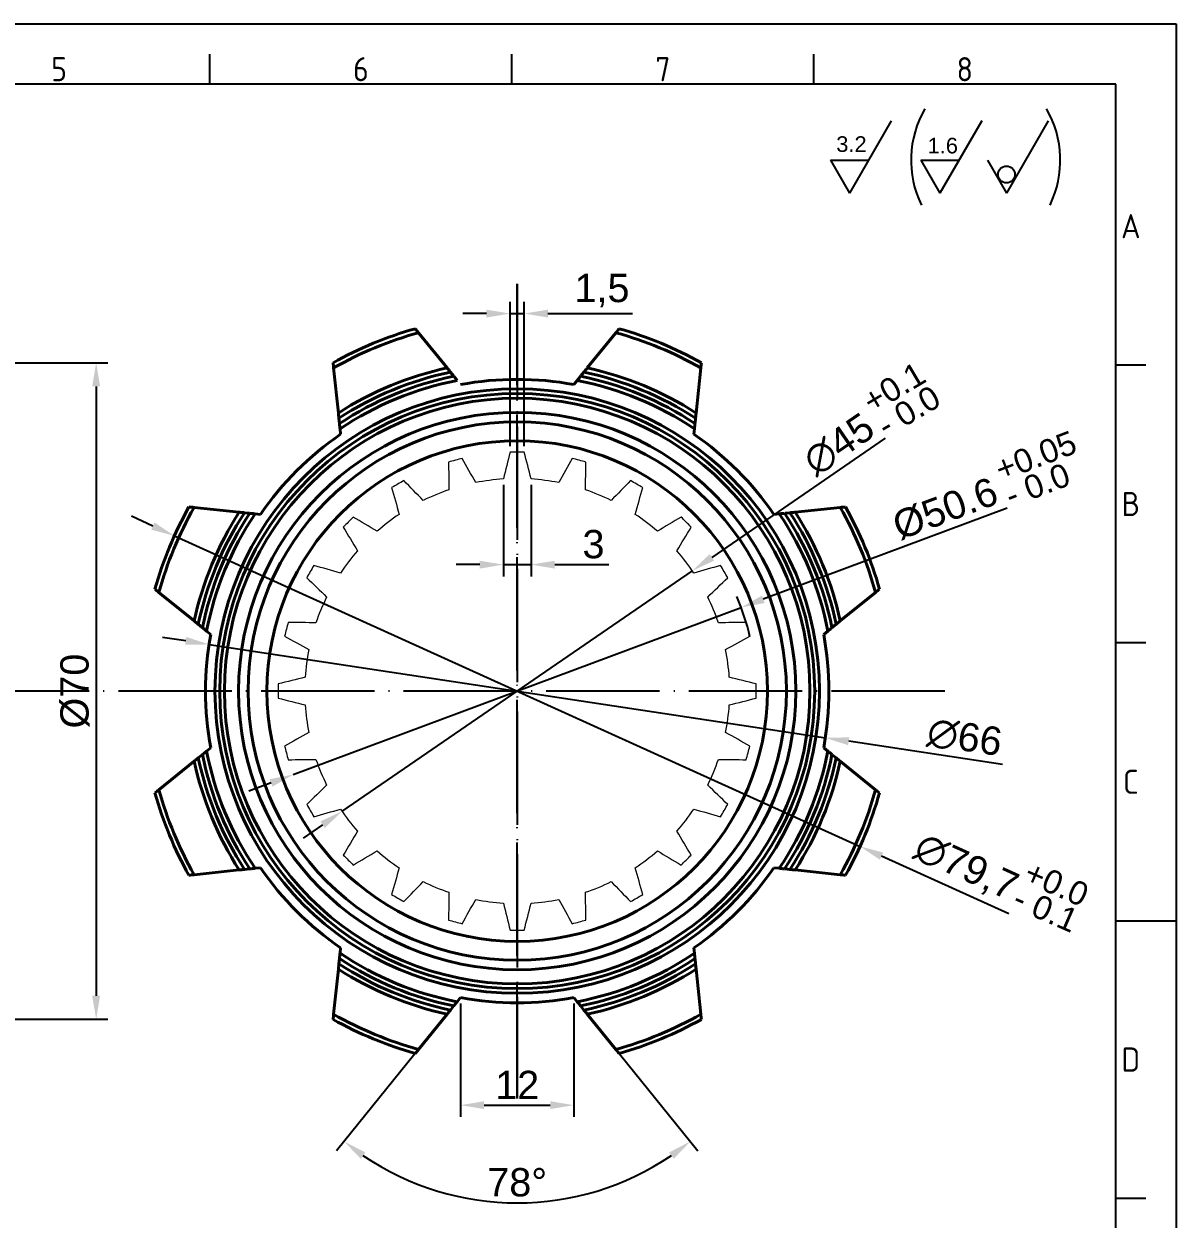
# Model space of a CAD drawing. Header units: millimetres. Extents: x 2521 to 2789, y 1164 to 1354.
# Drawn here: x 2667.1 to 2789.1, y 1227.6 to 1354.2 of the extents above; entities that cross this region are included whole.
import ezdxf
from ezdxf.enums import TextEntityAlignment as Align

# ---------------------------------------------------------------- set-up
doc = ezdxf.new("R2010")
doc.units = ezdxf.units.MM
doc.linetypes.add('ACAD_ISO04W100', pattern=[30, 24, -3, 0, -3])
doc.linetypes.add('ACAD_ISO05W100', pattern=[33, 24, -3, 0, -3, 0, -3])
for name, color, linetype, lineweight in [('AM_0', 7, 'Continuous', 40), ('AM_4', 1, 'ACAD_ISO04W100', 25), ('AM_5', 3, 'Continuous', 25), ('AM_BOR', 2, 'ACAD_ISO05W100', 35)]:
    doc.layers.add(name, color=color, linetype=linetype, lineweight=lineweight)
doc.styles.add('ACISOTS', font='isocp.shx', dxfattribs={"height": 1})
doc.styles.get("Standard").update_dxf_attribs({"font": 'arial.ttf'})
doc.dimstyles.new('ISO-25', dxfattribs={"dimtxt": 3, "dimasz": 2.5, "dimexe": 1.25, "dimexo": 0.625, "dimtad": 1, "dimtxsty": 'Standard', "dimcen": 2.5, "dimadec": 0, "dimazin": 0, "dimtfac": 1, "dimtmove": 0, "dimatfit": 3, "dimfxl": 1, "dimarcsym": 0})

# ---------------------------------------------------------------- blocks, each defined once
blk = doc.blocks.new('A3 ZTL')
for p, q in [((401.17, 280.82), (19.57, 280.82)), ((401.17, 9.78), (401.17, 280.82))]:
    blk.add_line(p, q)
at = {"layer": 'AM_BOR', "color": 135, "linetype": 'Continuous', "lineweight": 25}
for p, q in [((0, 290.61), (410.96, 290.61)), ((410.96, 290.61), (410.96, 0))]:
    blk.add_line(p, q, dxfattribs=at)
at = {"layer": 'AM_BOR', "color": 135, "lineweight": 25}
for p, q in [((254.4, 280.82), (254.4, 285.71)), ((303.33, 280.82), (303.33, 285.71)), ((352.25, 280.82), (352.25, 285.71)), ((406.07, 235.32), (401.17, 235.32)), ((406.07, 190.31), (401.17, 190.31)), ((401.17, 145.3), (410.96, 145.3)), ((406.07, 100.29), (401.17, 100.29))]:
    blk.add_line(p, q, dxfattribs=at)
at = {"layer": 'AM_BOR', "color": 135, "lineweight": 25, "style": 'ACISOTS'}
for s, p in [('5', (229.94, 283.27)), ('6', (278.86, 283.27)), ('7', (327.79, 283.27)), ('8', (376.71, 283.27)), ('A', (403.62, 257.83)), ('B', (403.62, 212.82)), ('C', (403.62, 167.81)), ('D', (403.62, 122.8))]:
    blk.add_text(s, height=3.91, dxfattribs=at).set_placement(p, align=Align.MIDDLE)
blk = doc.blocks.new('*D17')
at = {"layer": 'AM_5', "color": 0, "lineweight": -2, "transparency": 16777216}
for p, q in [((2713.33, 1250.46), (2713.33, 1238.44)), ((2725.33, 1250.46), (2725.33, 1238.44)), ((2715.83, 1239.69), (2722.83, 1239.69))]:
    blk.add_line(p, q, dxfattribs=at)
at = {"layer": 'AM_5', "color": 0, "transparency": 16777216}
for points in [[(2715.83, 1240.11), (2715.83, 1239.28), (2713.33, 1239.69)], [(2722.83, 1240.11), (2722.83, 1239.28), (2725.33, 1239.69)]]:
    blk.add_solid(points, dxfattribs=at)
at = {"layer": 'Defpoints', "color": 0, "transparency": 16777216}
for p in [(2713.33, 1251.08), (2725.33, 1251.08), (2725.33, 1239.69)]:
    blk.add_point(p, dxfattribs=at)
at = {"layer": 'AM_5', "color": 0, "transparency": 16777216, "insert": (2719.33, 1241.83), "char_height": 3, "attachment_point": 5}
blk.add_mtext('12', dxfattribs=at)
blk = doc.blocks.new('*D18')
at = {"layer": 'AM_5', "color": 0, "lineweight": -2, "transparency": 16777216}
for p, q in [((2708.5, 1245.11), (2700.21, 1234.87)), ((2730.17, 1245.11), (2738.46, 1234.87))]:
    blk.add_line(p, q, dxfattribs=at)
blk.add_arc((2719.33, 1258.49), 29.14, 235.9171, 304.0829, dxfattribs=at)
at = {"layer": 'AM_5', "color": 0, "transparency": 16777216}
for points in [[(2702.76, 1234.02), (2703.25, 1234.69), (2701, 1235.85)], [(2735.42, 1234.69), (2735.91, 1234.02), (2737.67, 1235.85)]]:
    blk.add_solid(points, dxfattribs=at)
at = {"layer": 'Defpoints', "color": 0, "transparency": 16777216}
for p in [(2711.91, 1249.33), (2726.75, 1249.33), (2708.89, 1245.59), (2729.78, 1245.59), (2712.78, 1230.1)]:
    blk.add_point(p, dxfattribs=at)
at = {"layer": 'AM_5', "color": 0, "transparency": 16777216, "insert": (2719.33, 1231.51), "char_height": 3, "attachment_point": 5}
blk.add_mtext('78°', dxfattribs=at)
blk = doc.blocks.new('*D19')
at = {"layer": 'AM_5', "color": 0, "lineweight": -2, "transparency": 16777216}
for p, q in [((2680.76, 1301), (2678.48, 1302.04)), ((2683.03, 1299.97), (2755.63, 1267.09)), ((2771.4, 1259.95), (2757.91, 1266.06))]:
    blk.add_line(p, q, dxfattribs=at)
at = {"layer": 'AM_5', "color": 0, "transparency": 16777216}
for points in [[(2680.93, 1301.38), (2680.58, 1300.62), (2683.03, 1299.97)], [(2758.08, 1266.44), (2757.74, 1265.68), (2755.63, 1267.09)]]:
    blk.add_solid(points, dxfattribs=at)
at = {"layer": 'Defpoints', "color": 0, "transparency": 16777216}
for p in [(2683.03, 1299.97), (2755.63, 1267.09)]:
    blk.add_point(p, dxfattribs=at)
at = {"layer": 'AM_5', "color": 0, "transparency": 16777216, "insert": (2766.82, 1264.75), "char_height": 3, "attachment_point": 5, "rotation": 335.635}
blk.add_mtext('∅79,7', dxfattribs=at)
blk = doc.blocks.new('*D20')
at = {"layer": 'AM_5', "color": 0, "lineweight": -2, "transparency": 16777216}
for p, q in [((2684.23, 1288.85), (2681.76, 1289.22)), ((2686.71, 1288.47), (2751.96, 1278.59)), ((2770.73, 1275.75), (2754.43, 1278.22))]:
    blk.add_line(p, q, dxfattribs=at)
at = {"layer": 'AM_5', "color": 0, "transparency": 16777216}
for points in [[(2684.3, 1289.26), (2684.17, 1288.44), (2686.71, 1288.47)], [(2754.5, 1278.63), (2754.37, 1277.8), (2751.96, 1278.59)]]:
    blk.add_solid(points, dxfattribs=at)
at = {"layer": 'Defpoints', "color": 0, "transparency": 16777216}
for p in [(2686.71, 1288.47), (2751.96, 1278.59)]:
    blk.add_point(p, dxfattribs=at)
at = {"layer": 'AM_5', "color": 0, "transparency": 16777216, "insert": (2766.71, 1278.62), "char_height": 3, "attachment_point": 5, "rotation": 351.388}
blk.add_mtext('∅66', dxfattribs=at)
blk = doc.blocks.new('*D32')
at = {"layer": 'AM_5', "color": 0, "lineweight": -2, "transparency": 16777216}
for p, q in [((2617.28, 1318.29), (2676, 1318.29)), ((2674.75, 1315.79), (2674.75, 1251.28)), ((2617.28, 1248.78), (2676, 1248.78))]:
    blk.add_line(p, q, dxfattribs=at)
at = {"layer": 'AM_5', "color": 0, "transparency": 16777216}
for points in [[(2674.33, 1315.79), (2675.17, 1315.79), (2674.75, 1318.29)], [(2674.33, 1251.28), (2675.17, 1251.28), (2674.75, 1248.78)]]:
    blk.add_solid(points, dxfattribs=at)
at = {"layer": 'Defpoints', "color": 0, "transparency": 16777216}
for p in [(2616.66, 1318.29), (2616.66, 1248.78), (2674.75, 1248.78)]:
    blk.add_point(p, dxfattribs=at)
at = {"layer": 'AM_5', "color": 0, "transparency": 16777216, "insert": (2672.51, 1283.53), "char_height": 3, "attachment_point": 5, "rotation": 90}
blk.add_mtext('%%c70', dxfattribs=at)
blk = doc.blocks.new('*D45')
at = {"layer": 'AM_5', "color": 0, "lineweight": -2, "transparency": 16777216}
for p, q in [((2758.31, 1310.29), (2739.94, 1297.68)), ((2700.78, 1270.8), (2737.88, 1296.27)), ((2698.72, 1269.38), (2696.66, 1267.97))]:
    blk.add_line(p, q, dxfattribs=at)
at = {"layer": 'AM_5', "color": 0, "transparency": 16777216}
for points in [[(2739.71, 1298.03), (2740.18, 1297.34), (2737.88, 1296.27)], [(2698.49, 1269.73), (2698.96, 1269.04), (2700.78, 1270.8)]]:
    blk.add_solid(points, dxfattribs=at)
at = {"layer": 'Defpoints', "color": 0, "transparency": 16777216}
for p in [(2737.88, 1296.27), (2700.78, 1270.8)]:
    blk.add_point(p, dxfattribs=at)
at = {"layer": 'AM_5', "color": 0, "transparency": 16777216, "insert": (2753.4, 1309.64), "char_height": 3, "attachment_point": 5, "rotation": 34.4707}
blk.add_mtext('∅45', dxfattribs=at)
blk = doc.blocks.new('*D46')
at = {"layer": 'AM_5', "color": 0, "lineweight": -2, "transparency": 16777216}
for p, q in [((2771.21, 1302.88), (2745.39, 1293.25)), ((2695.62, 1274.69), (2743.05, 1292.38)), ((2693.28, 1273.81), (2690.93, 1272.94))]:
    blk.add_line(p, q, dxfattribs=at)
blk.add_arc((2719.33, 1283.53), 25.31, 13.1128, 23.2869, dxfattribs=at)
at = {"layer": 'AM_5', "color": 0, "transparency": 16777216}
for points in [[(2745.25, 1293.64), (2745.54, 1292.86), (2743.05, 1292.38)], [(2693.13, 1274.2), (2693.42, 1273.42), (2695.62, 1274.69)]]:
    blk.add_solid(points, dxfattribs=at)
at = {"layer": 'Defpoints', "color": 0, "transparency": 16777216}
for p in [(2743.05, 1292.38), (2695.62, 1274.69)]:
    blk.add_point(p, dxfattribs=at)
at = {"layer": 'AM_5', "color": 0, "transparency": 16777216, "insert": (2764.66, 1302.83), "char_height": 3, "attachment_point": 5, "rotation": 20.4573}
blk.add_mtext('%%c50.6', dxfattribs=at)
blk = doc.blocks.new('*D47')
at = {"layer": 'AM_5', "color": 0, "lineweight": -2, "transparency": 16777216}
for p, q in [((2718.58, 1309.46), (2718.58, 1324.75)), ((2720.08, 1309.46), (2720.08, 1324.75)), ((2716.08, 1323.5), (2713.58, 1323.5)), ((2718.58, 1323.5), (2720.08, 1323.5)), ((2722.58, 1323.5), (2731.54, 1323.5))]:
    blk.add_line(p, q, dxfattribs=at)
at = {"layer": 'AM_5', "color": 0, "transparency": 16777216}
for points in [[(2716.08, 1323.91), (2716.08, 1323.08), (2718.58, 1323.5)], [(2722.58, 1323.91), (2722.58, 1323.08), (2720.08, 1323.5)]]:
    blk.add_solid(points, dxfattribs=at)
at = {"layer": 'Defpoints', "color": 0, "transparency": 16777216}
for p in [(2720.08, 1323.5), (2718.58, 1308.83), (2720.08, 1308.83)]:
    blk.add_point(p, dxfattribs=at)
at = {"layer": 'AM_5', "color": 0, "transparency": 16777216, "insert": (2728.31, 1325.93), "char_height": 3, "attachment_point": 5}
blk.add_mtext('1,5', dxfattribs=at)
blk = doc.blocks.new('*D48')
at = {"layer": 'AM_5', "color": 0, "lineweight": -2, "transparency": 16777216}
for p, q in [((2717.87, 1305.36), (2717.87, 1295.67)), ((2720.8, 1305.36), (2720.8, 1295.67)), ((2715.37, 1296.92), (2712.87, 1296.92)), ((2717.87, 1296.92), (2720.8, 1296.92)), ((2723.3, 1296.92), (2729.02, 1296.92))]:
    blk.add_line(p, q, dxfattribs=at)
at = {"layer": 'AM_5', "color": 0, "transparency": 16777216}
for points in [[(2715.37, 1297.33), (2715.37, 1296.5), (2717.87, 1296.92)], [(2723.3, 1297.33), (2723.3, 1296.5), (2720.8, 1296.92)]]:
    blk.add_solid(points, dxfattribs=at)
at = {"layer": 'Defpoints', "color": 0, "transparency": 16777216}
for p in [(2717.87, 1305.98), (2720.8, 1305.98), (2720.8, 1296.92)]:
    blk.add_point(p, dxfattribs=at)
at = {"layer": 'AM_5', "color": 0, "transparency": 16777216, "insert": (2727.41, 1299.07), "char_height": 3, "attachment_point": 5}
blk.add_mtext('3', dxfattribs=at)

msp = doc.modelspace()

# ---------------------------------------------------------------- linework, layer by layer
at = {"layer": 'AM_0'}
for p, q in [((2708.889, 1321.471), (2711.913, 1317.737)), ((2729.779, 1321.471), (2726.755, 1317.737)), ((2699.893, 1317.745), (2700.395, 1312.966)), ((2712.266, 1317.301), (2712.596, 1316.895)), ((2726.402, 1317.301), (2726.072, 1316.895)), ((2738.775, 1317.745), (2738.273, 1312.966)), ((2725.691, 1316.424), (2725.334, 1315.983)), ((2700.454, 1312.408), (2700.508, 1311.888)), ((2738.214, 1312.408), (2738.16, 1311.888)), ((2700.572, 1311.286), (2700.631, 1310.721)), ((2738.096, 1311.286), (2738.037, 1310.721)), ((2685.122, 1302.974), (2689.901, 1302.472)), ((2690.459, 1302.413), (2690.979, 1302.358)), ((2691.581, 1302.295), (2692.146, 1302.236)), ((2747.087, 1302.295), (2746.522, 1302.236)), ((2748.209, 1302.413), (2747.689, 1302.358)), ((2753.546, 1302.974), (2748.767, 1302.472)), ((2681.395, 1293.977), (2685.13, 1290.953)), ((2757.272, 1293.977), (2753.538, 1290.953)), ((2685.566, 1290.6), (2685.972, 1290.271)), ((2686.443, 1289.89), (2686.884, 1289.533)), ((2752.225, 1289.89), (2751.784, 1289.533)), ((2753.102, 1290.6), (2752.696, 1290.271)), ((2685.566, 1276.465), (2685.972, 1276.794)), ((2686.443, 1277.175), (2686.884, 1277.533)), ((2752.225, 1277.175), (2751.784, 1277.533)), ((2753.102, 1276.465), (2752.696, 1276.794)), ((2681.395, 1273.088), (2685.13, 1276.112)), ((2757.272, 1273.088), (2753.538, 1276.112)), ((2685.122, 1264.092), (2689.901, 1264.594)), ((2690.459, 1264.652), (2690.979, 1264.707)), ((2691.581, 1264.77), (2692.146, 1264.83)), ((2747.087, 1264.77), (2746.522, 1264.83)), ((2748.209, 1264.652), (2747.689, 1264.707)), ((2753.546, 1264.092), (2748.767, 1264.594)), ((2700.572, 1255.78), (2700.631, 1256.345)), ((2738.096, 1255.78), (2738.037, 1256.345)), ((2699.893, 1249.321), (2700.395, 1254.099)), ((2700.454, 1254.657), (2700.508, 1255.178)), ((2738.214, 1254.657), (2738.16, 1255.178)), ((2738.775, 1249.321), (2738.273, 1254.099)), ((2712.266, 1249.764), (2712.596, 1250.171)), ((2712.977, 1250.642), (2713.334, 1251.083)), ((2725.691, 1250.642), (2725.334, 1251.083)), ((2726.402, 1249.764), (2726.072, 1250.171)), ((2708.889, 1245.594), (2711.913, 1249.328)), ((2729.779, 1245.594), (2726.755, 1249.328))]:
    msp.add_line(p, q, dxfattribs=at)
for radius in [32, 31.5, 31, 29.5, 28.5, 26.5]:
    msp.add_circle((2719.334, 1283.533), radius, dxfattribs=at)
for radius, start, end in [(39.85, 105.70617, 119.29383), (39.35, 105.39235, 119.60765), (39.35, 60.39235, 74.60765), (39.85, 60.70617, 74.29383), (35, 102.24065, 122.75935), (34.5, 101.82116, 123.17884), (34.5, 56.82116, 78.17884), (35, 57.24065, 77.75935), (34, 101.38767, 123.61233), (33.5, 100.93945, 124.06055), (33, 79.52432, 100.47568), (33.5, 55.93945, 79.06055), (34, 56.38767, 78.61233), (33, 124.52432, 145.47568), (33, 34.52432, 55.47568), (39.85, 150.70617, 164.29383), (39.35, 150.39235, 164.60765), (35, 147.24065, 167.75935), (34.5, 146.82116, 168.17884), (34, 146.38767, 168.61233), (33.5, 145.93945, 169.06055), (33.5, 10.93945, 34.06055), (34, 11.38767, 33.61233), (34.5, 11.82116, 33.17884), (35, 12.24065, 32.75935), (39.35, 15.39235, 29.60765), (39.85, 15.70617, 29.29383), (33, 169.52432, 190.47568), (33, 349.52432, 10.47568), (34, 191.38767, 213.61233), (33.5, 190.93945, 214.06055), (33.5, 325.93945, 349.06055), (34, 326.38767, 348.61233), (35, 192.24065, 212.75935), (34.5, 191.82116, 213.17884), (34.5, 326.82116, 348.17884), (35, 327.24065, 347.75935), (39.35, 195.39235, 209.60765), (39.35, 330.39235, 344.60765), (39.85, 195.70617, 209.29383), (39.85, 330.70617, 344.29383), (33, 214.52432, 235.47568), (33, 304.52432, 325.47568), (33.5, 235.93945, 259.06055), (33.5, 280.93945, 304.06055), (35, 237.24065, 257.75935), (34.5, 236.82116, 258.17884), (34, 236.38767, 258.61233), (34, 281.38767, 303.61233), (34.5, 281.82116, 303.17884), (35, 282.24065, 302.75935), (33, 259.52432, 280.47568), (39.35, 240.39235, 254.60765), (39.35, 285.39235, 299.60765), (39.85, 240.70617, 254.29383), (39.85, 285.70617, 299.29383)]:
    msp.add_arc((2719.334, 1283.533), radius, start, end, dxfattribs=at)
at = {"layer": 'AM_0', "color": 7, "linetype": 'Continuous', "lineweight": 15}
for start, end in [(93.73859, 101.26141), (78.73859, 86.26141), (108.73859, 116.26141), (63.73859, 71.26141), (123.73859, 131.26141), (48.73859, 56.26141), (138.73859, 146.26141), (33.73859, 41.26141), (153.73859, 161.26141), (18.73859, 26.26141), (168.73859, 176.26141), (3.73859, 11.26141), (183.73859, 191.26141), (348.73859, 356.26141), (198.73859, 206.26141), (333.73859, 341.26141), (213.73859, 221.26141), (318.73859, 326.26141), (228.73859, 236.26141), (303.73859, 311.26141), (243.73859, 251.26141), (288.73859, 296.26141), (258.73859, 266.26141), (273.73859, 281.26141)]:
    msp.add_arc((2719.334, 1283.533), 22.5, start, end, dxfattribs=at)
at = {"layer": 'AM_0'}
for points in [[(2708.546, 1321.895), (2708.661, 1321.754), (2708.775, 1321.613), (2708.889, 1321.471)], [(2730.122, 1321.895), (2730.007, 1321.754), (2729.893, 1321.613), (2729.779, 1321.471)], [(2699.836, 1318.287), (2699.855, 1318.106), (2699.874, 1317.926), (2699.893, 1317.745)], [(2738.832, 1318.287), (2738.813, 1318.106), (2738.794, 1317.926), (2738.775, 1317.745)], [(2684.58, 1303.031), (2684.76, 1303.012), (2684.941, 1302.993), (2685.122, 1302.974)], [(2754.088, 1303.031), (2753.907, 1303.012), (2753.727, 1302.993), (2753.546, 1302.974)], [(2680.972, 1294.32), (2681.113, 1294.206), (2681.254, 1294.092), (2681.395, 1293.977)], [(2757.696, 1294.32), (2757.555, 1294.206), (2757.414, 1294.092), (2757.272, 1293.977)], [(2680.972, 1272.745), (2681.113, 1272.859), (2681.254, 1272.974), (2681.395, 1273.088)], [(2757.696, 1272.745), (2757.555, 1272.859), (2757.414, 1272.974), (2757.272, 1273.088)], [(2684.58, 1264.035), (2684.76, 1264.054), (2684.941, 1264.073), (2685.122, 1264.092)], [(2754.088, 1264.035), (2753.907, 1264.054), (2753.727, 1264.073), (2753.546, 1264.092)], [(2699.836, 1248.779), (2699.855, 1248.959), (2699.874, 1249.14), (2699.893, 1249.321)], [(2738.832, 1248.779), (2738.813, 1248.959), (2738.794, 1249.14), (2738.775, 1249.321)], [(2708.546, 1245.171), (2708.661, 1245.312), (2708.775, 1245.453), (2708.889, 1245.594)], [(2730.122, 1245.171), (2730.007, 1245.312), (2729.893, 1245.453), (2729.779, 1245.594)]]:
    msp.add_open_spline(points, degree=3, dxfattribs=at)
for points in [[(2711.913, 1317.737), (2711.913, 1317.737), (2711.957, 1317.683), (2712.091, 1317.518), (2712.179, 1317.41), (2712.266, 1317.301)], [(2726.755, 1317.737), (2726.755, 1317.737), (2726.711, 1317.683), (2726.577, 1317.518), (2726.489, 1317.41), (2726.402, 1317.301)], [(2712.621, 1316.863), (2712.621, 1316.863), (2712.665, 1316.808), (2712.8, 1316.642), (2712.888, 1316.533), (2712.977, 1316.424)], [(2726.047, 1316.863), (2726.047, 1316.863), (2726.003, 1316.808), (2725.868, 1316.642), (2725.78, 1316.533), (2725.691, 1316.424)], [(2700.395, 1312.966), (2700.395, 1312.966), (2700.402, 1312.897), (2700.425, 1312.686), (2700.439, 1312.547), (2700.454, 1312.408)], [(2738.273, 1312.966), (2738.273, 1312.966), (2738.266, 1312.897), (2738.243, 1312.686), (2738.229, 1312.547), (2738.214, 1312.408)], [(2700.513, 1311.848), (2700.513, 1311.848), (2700.52, 1311.778), (2700.542, 1311.564), (2700.557, 1311.425), (2700.572, 1311.286)], [(2738.155, 1311.848), (2738.155, 1311.848), (2738.148, 1311.778), (2738.126, 1311.564), (2738.111, 1311.425), (2738.096, 1311.286)], [(2689.901, 1302.472), (2689.901, 1302.472), (2689.97, 1302.464), (2690.181, 1302.442), (2690.32, 1302.428), (2690.459, 1302.413)], [(2691.019, 1302.354), (2691.019, 1302.354), (2691.089, 1302.347), (2691.302, 1302.324), (2691.441, 1302.31), (2691.581, 1302.295)], [(2747.649, 1302.354), (2747.649, 1302.354), (2747.579, 1302.347), (2747.366, 1302.324), (2747.226, 1302.31), (2747.087, 1302.295)], [(2748.767, 1302.472), (2748.767, 1302.472), (2748.698, 1302.464), (2748.487, 1302.442), (2748.348, 1302.428), (2748.209, 1302.413)], [(2685.13, 1290.953), (2685.13, 1290.953), (2685.184, 1290.91), (2685.349, 1290.776), (2685.457, 1290.688), (2685.566, 1290.6)], [(2753.538, 1290.953), (2753.538, 1290.953), (2753.484, 1290.91), (2753.319, 1290.776), (2753.211, 1290.688), (2753.102, 1290.6)], [(2686.003, 1290.246), (2686.003, 1290.246), (2686.058, 1290.201), (2686.225, 1290.066), (2686.334, 1289.978), (2686.443, 1289.89)], [(2752.665, 1290.246), (2752.665, 1290.246), (2752.61, 1290.201), (2752.443, 1290.066), (2752.334, 1289.978), (2752.225, 1289.89)], [(2686.003, 1276.82), (2686.003, 1276.82), (2686.058, 1276.864), (2686.225, 1276.999), (2686.334, 1277.087), (2686.443, 1277.175)], [(2752.665, 1276.82), (2752.665, 1276.82), (2752.61, 1276.864), (2752.443, 1276.999), (2752.334, 1277.087), (2752.225, 1277.175)], [(2685.13, 1276.112), (2685.13, 1276.112), (2685.184, 1276.156), (2685.349, 1276.29), (2685.457, 1276.377), (2685.566, 1276.465)], [(2753.538, 1276.112), (2753.538, 1276.112), (2753.484, 1276.156), (2753.319, 1276.29), (2753.211, 1276.377), (2753.102, 1276.465)], [(2689.901, 1264.594), (2689.901, 1264.594), (2689.97, 1264.601), (2690.181, 1264.623), (2690.32, 1264.638), (2690.459, 1264.652)], [(2691.019, 1264.711), (2691.019, 1264.711), (2691.089, 1264.719), (2691.302, 1264.741), (2691.441, 1264.756), (2691.581, 1264.77)], [(2747.649, 1264.711), (2747.649, 1264.711), (2747.579, 1264.719), (2747.366, 1264.741), (2747.226, 1264.756), (2747.087, 1264.77)], [(2748.767, 1264.594), (2748.767, 1264.594), (2748.698, 1264.601), (2748.487, 1264.623), (2748.348, 1264.638), (2748.209, 1264.652)], [(2700.513, 1255.217), (2700.513, 1255.217), (2700.52, 1255.288), (2700.542, 1255.501), (2700.557, 1255.64), (2700.572, 1255.78)], [(2738.155, 1255.217), (2738.155, 1255.217), (2738.148, 1255.288), (2738.126, 1255.501), (2738.111, 1255.64), (2738.096, 1255.78)], [(2700.395, 1254.099), (2700.395, 1254.099), (2700.402, 1254.169), (2700.425, 1254.38), (2700.439, 1254.519), (2700.454, 1254.657)], [(2738.273, 1254.099), (2738.273, 1254.099), (2738.266, 1254.169), (2738.243, 1254.38), (2738.229, 1254.519), (2738.214, 1254.657)], [(2712.621, 1250.202), (2712.621, 1250.202), (2712.665, 1250.257), (2712.8, 1250.424), (2712.888, 1250.532), (2712.977, 1250.642)], [(2726.047, 1250.202), (2726.047, 1250.202), (2726.003, 1250.257), (2725.868, 1250.424), (2725.78, 1250.532), (2725.691, 1250.642)], [(2711.913, 1249.328), (2711.913, 1249.328), (2711.957, 1249.383), (2712.091, 1249.548), (2712.179, 1249.656), (2712.266, 1249.764)], [(2726.755, 1249.328), (2726.755, 1249.328), (2726.711, 1249.383), (2726.577, 1249.548), (2726.489, 1249.656), (2726.402, 1249.764)]]:
    msp.add_open_spline(points, degree=3, knots=[0, 0, 0, 0, 0.5, 0.5, 1, 1, 1, 1], dxfattribs=at)
at = {"layer": 'AM_0', "color": 7, "linetype": 'Continuous', "lineweight": 15}
for points in [[(2718.584, 1308.833), (2718.345, 1307.885), (2718.106, 1306.935), (2717.867, 1305.985)], [(2720.084, 1308.833), (2719.584, 1308.833), (2719.084, 1308.833), (2718.584, 1308.833)], [(2720.801, 1305.985), (2720.562, 1306.935), (2720.323, 1307.885), (2720.084, 1308.833)], [(2713.51, 1308.165), (2713.027, 1308.035), (2712.544, 1307.906), (2712.061, 1307.777)], [(2712.061, 1307.777), (2712.076, 1306.799), (2712.091, 1305.82), (2712.106, 1304.84)], [(2714.94, 1305.6), (2714.463, 1306.456), (2713.986, 1307.311), (2713.51, 1308.165)], [(2725.158, 1308.165), (2724.682, 1307.311), (2724.205, 1306.456), (2723.728, 1305.6)], [(2726.607, 1307.777), (2726.124, 1307.906), (2725.641, 1308.035), (2725.158, 1308.165)], [(2726.562, 1304.84), (2726.577, 1305.82), (2726.592, 1306.799), (2726.607, 1307.777)], [(2707.333, 1305.818), (2706.9, 1305.568), (2706.467, 1305.318), (2706.034, 1305.068)], [(2706.034, 1305.068), (2706.302, 1304.128), (2706.569, 1303.186), (2706.837, 1302.243)], [(2709.378, 1303.71), (2708.696, 1304.414), (2708.014, 1305.116), (2707.333, 1305.818)], [(2731.334, 1305.818), (2730.654, 1305.116), (2729.972, 1304.414), (2729.289, 1303.71)], [(2732.633, 1305.068), (2732.2, 1305.318), (2731.767, 1305.568), (2731.334, 1305.818)], [(2731.831, 1302.243), (2732.099, 1303.186), (2732.366, 1304.128), (2732.633, 1305.068)], [(2701.974, 1301.953), (2701.621, 1301.599), (2701.267, 1301.246), (2700.914, 1300.892)], [(2700.914, 1300.892), (2701.415, 1300.053), (2701.918, 1299.213), (2702.421, 1298.371)], [(2704.495, 1300.446), (2703.654, 1300.949), (2702.814, 1301.451), (2701.974, 1301.953)], [(2736.693, 1301.953), (2735.854, 1301.451), (2735.014, 1300.949), (2734.173, 1300.446)], [(2736.247, 1298.371), (2736.75, 1299.213), (2737.252, 1300.053), (2737.754, 1300.892)], [(2737.754, 1300.892), (2737.401, 1301.246), (2737.047, 1301.599), (2736.693, 1301.953)], [(2697.799, 1296.832), (2697.549, 1296.399), (2697.299, 1295.966), (2697.049, 1295.533)], [(2700.623, 1296.029), (2699.681, 1296.297), (2698.739, 1296.565), (2697.799, 1296.832)], [(2740.869, 1296.832), (2739.929, 1296.565), (2738.987, 1296.297), (2738.045, 1296.029)], [(2741.619, 1295.533), (2741.369, 1295.966), (2741.119, 1296.399), (2740.869, 1296.832)], [(2697.049, 1295.533), (2697.75, 1294.852), (2698.453, 1294.171), (2699.156, 1293.488)], [(2739.512, 1293.488), (2740.215, 1294.171), (2740.918, 1294.852), (2741.619, 1295.533)], [(2695.09, 1290.805), (2694.961, 1290.322), (2694.831, 1289.839), (2694.702, 1289.356)], [(2698.027, 1290.761), (2697.046, 1290.776), (2696.068, 1290.791), (2695.09, 1290.805)], [(2743.578, 1290.805), (2742.6, 1290.791), (2741.621, 1290.776), (2740.641, 1290.761)], [(2743.966, 1289.356), (2743.837, 1289.839), (2743.707, 1290.322), (2743.578, 1290.805)], [(2694.702, 1289.356), (2695.556, 1288.88), (2696.411, 1288.404), (2697.267, 1287.927)], [(2741.401, 1287.927), (2742.257, 1288.404), (2743.112, 1288.88), (2743.966, 1289.356)], [(2696.882, 1285), (2695.931, 1284.761), (2694.982, 1284.522), (2694.034, 1284.283)], [(2744.634, 1284.283), (2743.686, 1284.522), (2742.737, 1284.761), (2741.786, 1285)], [(2694.034, 1284.283), (2694.034, 1283.783), (2694.034, 1283.282), (2694.034, 1282.783)], [(2744.634, 1282.783), (2744.634, 1283.282), (2744.634, 1283.783), (2744.634, 1284.283)], [(2694.034, 1282.783), (2694.982, 1282.544), (2695.931, 1282.305), (2696.882, 1282.066)], [(2741.786, 1282.066), (2742.737, 1282.305), (2743.686, 1282.544), (2744.634, 1282.783)], [(2697.267, 1279.139), (2696.411, 1278.662), (2695.556, 1278.185), (2694.702, 1277.709)], [(2743.966, 1277.709), (2743.112, 1278.185), (2742.257, 1278.662), (2741.401, 1279.139)], [(2694.702, 1277.709), (2694.831, 1277.226), (2694.961, 1276.743), (2695.09, 1276.26)], [(2743.578, 1276.26), (2743.707, 1276.743), (2743.837, 1277.226), (2743.966, 1277.709)], [(2695.09, 1276.26), (2696.068, 1276.275), (2697.046, 1276.29), (2698.027, 1276.305)], [(2740.641, 1276.305), (2741.621, 1276.29), (2742.6, 1276.275), (2743.578, 1276.26)], [(2699.156, 1273.577), (2698.453, 1272.895), (2697.75, 1272.213), (2697.049, 1271.532)], [(2741.619, 1271.532), (2740.918, 1272.213), (2740.215, 1272.895), (2739.512, 1273.577)], [(2697.049, 1271.532), (2697.299, 1271.099), (2697.549, 1270.666), (2697.799, 1270.233)], [(2697.799, 1270.233), (2698.739, 1270.501), (2699.681, 1270.768), (2700.623, 1271.036)], [(2738.045, 1271.036), (2738.987, 1270.768), (2739.929, 1270.501), (2740.869, 1270.233)], [(2740.869, 1270.233), (2741.119, 1270.666), (2741.369, 1271.099), (2741.619, 1271.532)], [(2702.421, 1268.694), (2701.918, 1267.853), (2701.415, 1267.013), (2700.914, 1266.173)], [(2737.754, 1266.173), (2737.252, 1267.013), (2736.75, 1267.853), (2736.247, 1268.694)], [(2701.974, 1265.113), (2702.814, 1265.614), (2703.654, 1266.116), (2704.495, 1266.619)], [(2734.173, 1266.619), (2735.014, 1266.116), (2735.854, 1265.614), (2736.693, 1265.113)], [(2700.914, 1266.173), (2701.267, 1265.82), (2701.621, 1265.466), (2701.974, 1265.113)], [(2736.693, 1265.113), (2737.047, 1265.466), (2737.401, 1265.82), (2737.754, 1266.173)], [(2706.837, 1264.822), (2706.569, 1263.879), (2706.302, 1262.938), (2706.034, 1261.997)], [(2732.633, 1261.997), (2732.366, 1262.938), (2732.099, 1263.879), (2731.831, 1264.822)], [(2707.333, 1261.247), (2708.014, 1261.949), (2708.696, 1262.652), (2709.378, 1263.355)], [(2729.289, 1263.355), (2729.972, 1262.652), (2730.654, 1261.949), (2731.334, 1261.247)], [(2706.034, 1261.997), (2706.467, 1261.747), (2706.9, 1261.497), (2707.333, 1261.247)], [(2712.106, 1262.225), (2712.091, 1261.245), (2712.076, 1260.267), (2712.061, 1259.289)], [(2726.607, 1259.289), (2726.592, 1260.267), (2726.577, 1261.245), (2726.562, 1262.225)], [(2731.334, 1261.247), (2731.767, 1261.497), (2732.2, 1261.747), (2732.633, 1261.997)], [(2713.51, 1258.901), (2713.986, 1259.755), (2714.463, 1260.61), (2714.94, 1261.466)], [(2717.867, 1261.081), (2718.106, 1260.13), (2718.345, 1259.181), (2718.584, 1258.233)], [(2720.084, 1258.233), (2720.323, 1259.181), (2720.562, 1260.13), (2720.801, 1261.081)], [(2723.728, 1261.466), (2724.205, 1260.61), (2724.682, 1259.755), (2725.158, 1258.901)], [(2712.061, 1259.289), (2712.544, 1259.16), (2713.027, 1259.03), (2713.51, 1258.901)], [(2725.158, 1258.901), (2725.641, 1259.03), (2726.124, 1259.16), (2726.607, 1259.289)], [(2718.584, 1258.233), (2719.084, 1258.233), (2719.584, 1258.233), (2720.084, 1258.233)]]:
    msp.add_open_spline(points, degree=3, dxfattribs=at)
at = {"layer": 'AM_4', "ltscale": 0.5}
for p, q in [((2719.334, 1240.407), (2719.334, 1326.659)), ((2719.334, 1326.659), (2719.334, 1240.407)), ((2764.61, 1283.533), (2567.627, 1283.533))]:
    msp.add_line(p, q, dxfattribs=at)
at = {"layer": 'AM_5'}
for p, q in [((2758.932, 1343.921), (2754.506, 1336.254)), ((2768.518, 1343.921), (2764.091, 1336.254)), ((2775.566, 1343.921), (2771.14, 1336.254)), ((2752.494, 1339.739), (2756.517, 1339.739)), ((2752.494, 1339.739), (2754.506, 1336.254)), ((2762.079, 1339.739), (2766.103, 1339.739)), ((2762.079, 1339.739), (2764.091, 1336.254)), ((2769.128, 1339.739), (2771.14, 1336.254))]:
    msp.add_line(p, q, dxfattribs=at)
msp.add_circle((2771.147, 1338.229), 0.892, dxfattribs=at)
for centre, start, end in [((2771.867, 1339.731), 149.81687, 205.95777), ((2766.01, 1339.731), 334.04223, 30.18313)]:
    msp.add_arc(centre, 10.835, start, end, dxfattribs=at)

# ---------------------------------------------------------------- block references
at = {"linetype": 'ByBlock', "lineweight": 0, "xscale": 0.6534000000000001, "yscale": 0.6534000000000001, "zscale": 0.6534000000000001}
msp.add_blockref('A3 ZTL', (2520.579, 1164.283), dxfattribs=at)

# ---------------------------------------------------------------- texts
at = {"layer": 'AM_5', "char_height": 1.656, "attachment_point": 1}
for s, insert in [('3.2', (2753.115, 1342.269)), ('1.6', (2762.788, 1342.109))]:
    msp.add_mtext_dynamic_manual_height_columns(s, width=18.23779, gutter_width=12.5, heights=[0], dxfattribs=dict(at, insert=insert))
at = {"layer": 'AM_5', "char_height": 2.5, "attachment_point": 1}
for s, insert, rotation in [('+0.1', (2755.624, 1315.004), 30.63821), ('- 0.0', (2757.125, 1312.469), 30.63821), ('+0.05', (2769.659, 1308.042), 20.83089), ('- 0.0', (2770.707, 1305.288), 20.83089), ('+0.0', (2773.774, 1265.671), 336.56886), ('- 0.1', (2772.602, 1262.967), 336.56886)]:
    msp.add_mtext_dynamic_manual_height_columns(s, width=7.14828, gutter_width=12.5, heights=[0], dxfattribs=dict(at, insert=insert, rotation=rotation))

# ---------------------------------------------------------------- dimensions: what is measured, and where the dimension line sits
at = {"layer": 'AM_5'}
for base, p1, p2, picture, middle in [((2720.084, 1323.498), (2718.584, 1308.833), (2720.084, 1308.833), '*D47', (2728.31, 1325.926)), ((2725.334, 1239.694), (2713.334, 1251.083), (2725.334, 1251.083), '*D17', (2719.334, 1241.826))]:
    dim = msp.add_linear_dim(base=base, p1=p1, p2=p2, dimstyle='ISO-25', dxfattribs=at)
    dim.commit()
    dim.dimension.update_dxf_attribs({"geometry": picture, "text_midpoint": middle})
dim = msp.add_linear_dim(base=(2674.749, 1248.779), p1=(2616.655, 1318.287), p2=(2616.655, 1248.779), angle=90, text='%%c70', dimstyle='ISO-25', dxfattribs=at)
dim.commit()
dim.dimension.update_dxf_attribs({"geometry": '*D32', "text_midpoint": (2674.749, 1283.533), "dimtype": 160})
for p1, p2, picture, middle in [((2700.785, 1270.798), (2737.883, 1296.267), '*D45', (2754.673, 1307.794)), ((2686.706, 1288.474), (2751.962, 1278.591), '*D20', (2766.371, 1276.409))]:
    dim = msp.add_diameter_dim_2p(p1=p1, p2=p2, dimstyle='ISO-25', dxfattribs=at)
    dim.commit()
    dim.dimension.update_dxf_attribs({"geometry": picture, "text_midpoint": middle, "dimtype": 163})
dim = msp.add_diameter_dim_2p(p1=(2695.619, 1274.686), p2=(2743.049, 1292.379), text='%%c50.6', dimstyle='ISO-25', dxfattribs=at)
dim.commit()
dim.dimension.update_dxf_attribs({"geometry": '*D46', "text_midpoint": (2765.446, 1300.734), "dimtype": 163})
dim = msp.add_linear_dim(base=(2720.801, 1296.916), p1=(2717.867, 1305.985), p2=(2720.801, 1305.985), text='3', dimstyle='ISO-25', dxfattribs=at)
dim.commit()
dim.dimension.update_dxf_attribs({"geometry": '*D48', "text_midpoint": (2727.408, 1299.074)})
dim = msp.add_diameter_dim_2p(p1=(2683.033, 1299.973), p2=(2755.635, 1267.093), dimstyle='ISO-25', dxfattribs=at)
dim.commit()
dim.dimension.update_dxf_attribs({"geometry": '*D19', "text_midpoint": (2766.817, 1264.748)})
dim = msp.add_angular_dim_2l(base=(2712.779, 1230.099), line1=((2729.779, 1245.594), (2726.755, 1249.328)), line2=((2708.889, 1245.594), (2711.913, 1249.328)), dimstyle='ISO-25', dxfattribs=at)
dim.commit()
dim.dimension.update_dxf_attribs({"geometry": '*D18', "text_midpoint": (2719.334, 1231.509)})

doc.saveas('drawing.dxf')
